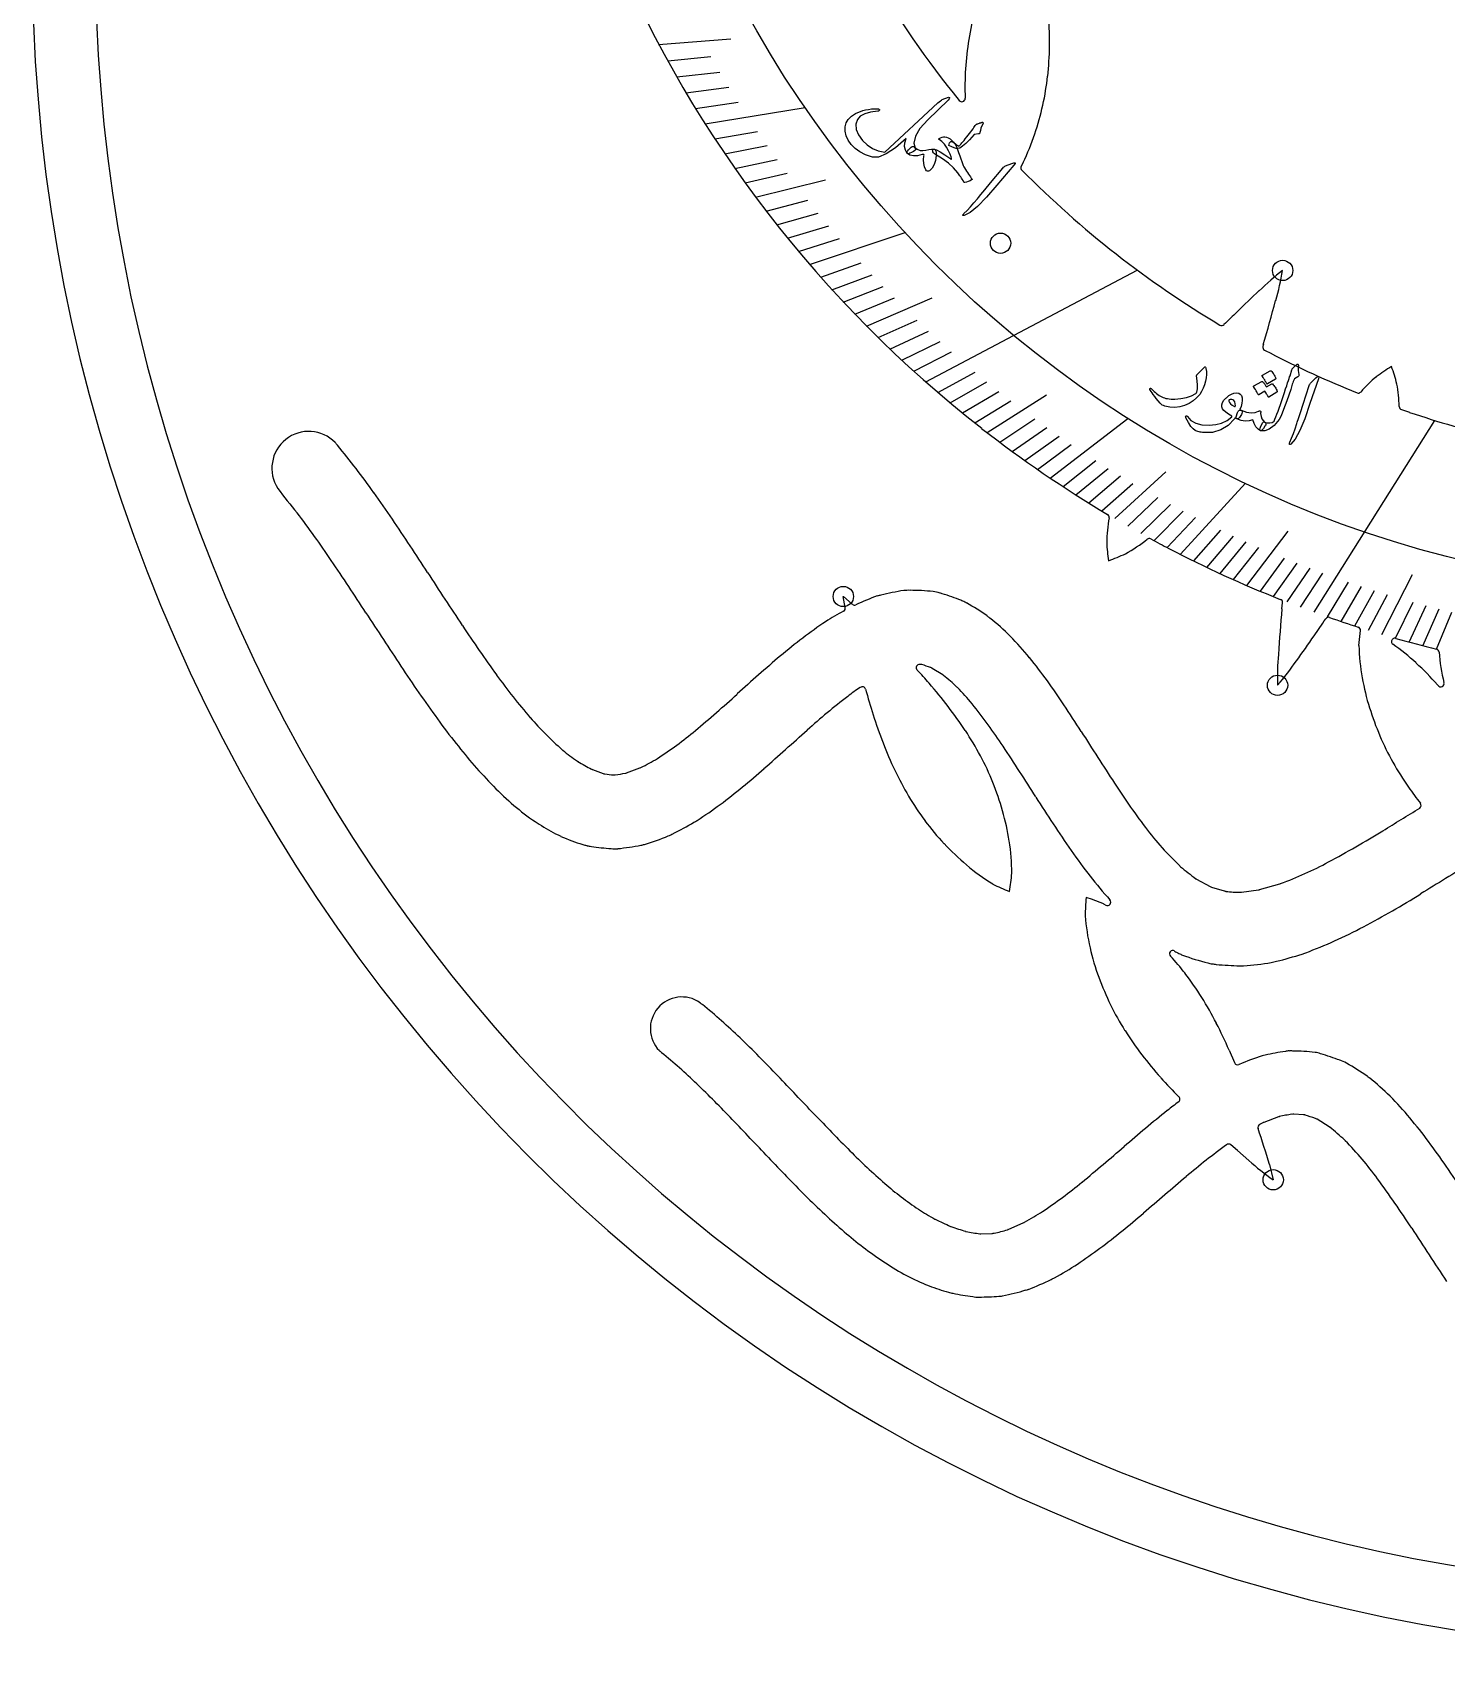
# Model space of a CAD drawing. Header units: millimetres. Extents: x -126 to 126, y -126 to 126.
# Drawn here: x -126 to -20.8, y -126 to -5.5 of the extents above; entities that cross this region are included whole.
import ezdxf

# ---------------------------------------------------------------- set-up
doc = ezdxf.new("R2010")
doc.units = ezdxf.units.MM
for name, color, linetype in [('CUT_INNER', 6, 'Continuous'), ('CUT_OUTER', 1, 'Continuous'), ('ENGRAVE', 7, 'Continuous'), ('ENGRAVE_FINE', 8, 'Continuous'), ('TEXT', 5, 'Continuous')]:
    doc.layers.add(name, color=color, linetype=linetype)

msp = doc.modelspace()

# ---------------------------------------------------------------- linework, layer by layer
at = {"layer": 'CUT_INNER'}
for points in [[(-52.27, -15.16), (-52.42, -15.43)], [(-34.4, -28.71), (-34.4, -28.72), (-34.44, -28.83)], [(-65.52, -48.29), (-65.66, -47.46), (-65.66, -47.46), (-65.65, -47.46), (-64.99, -48.04)], [(-33.03, -48.37), (-33.03, -48.37), (-32.98, -47.92)], [(-27.3, -51.11), (-27.3, -51.11), (-27.18, -49.99)], [(-59.93, -52.51), (-59.96, -52.51)], [(-58.25, -53.3), (-59.05, -52.81), (-59.06, -52.8)], [(-57.17, -54.24), (-57.2, -54.21)], [(-21.46, -54.02), (-21.4, -54.09)], [(-86.57, -58.87), (-86.54, -58.9)], [(-85.45, -59.72), (-85.4, -59.75)], [(-81.79, -60.59), (-80.81, -60.22)], [(-84.33, -60.35), (-83.54, -60.64), (-83.53, -60.64)], [(-41.78, -66.35), (-40.62, -67.52)], [(-39.38, -68.5), (-38.37, -69.05)], [(-38.26, -69.1), (-37.31, -69.38), (-37.3, -69.39)], [(-36.04, -69.46), (-34.77, -69.3)], [(-34.68, -69.28), (-33.19, -68.85)], [(-46.31, -70.33), (-46.3, -70.33), (-46.13, -70.43)], [(-36.95, -81.22), (-36.56, -82.16)], [(-34.44, -86.64), (-34.68, -86.77)], [(-33.27, -86.19), (-34.36, -86.61)], [(-31.42, -86.04), (-32.14, -86), (-32.16, -85.99)], [(-29.5, -86.93), (-30.41, -86.37), (-30.43, -86.36)], [(-35.48, -89.44), (-36.34, -88.7), (-36.82, -88.28)], [(-33.95, -89.75), (-33.68, -90.87), (-33.68, -90.88)], [(-58.85, -93.8), (-58.82, -93.82)], [(-57.68, -94.35), (-57.64, -94.37)], [(-56.56, -94.72), (-56.51, -94.73)], [(-55.43, -94.9), (-54.57, -94.87)], [(-53.39, -94.57), (-52.23, -94.06)]]:
    msp.add_lwpolyline(points, dxfattribs=at)
for centre, radius, start, end in [((0, 0), 121.3, 116.4248, 63.5752), ((0, 36.01), 89.99, 203.2036, 232.0317), ((-0.07, 35.96), 73.53, 210.2817, 219.219), ((-27.61, -10.55), 29.07, 166.6368, 170.9815), ((-79.37, -6.03), 29.05, 359.0069, 3.356), ((-32.79, -9.73), 23.83, 170.9945, 176.2659), ((-74.13, -6.11), 23.82, 353.7182, 358.9939), ((-35.51, -9.54), 21.1, 176.286, 182.2544), ((-71.43, -6.4), 21.1, 347.7262, 353.6978), ((-56.84, -10.38), 0.25, 219.1992, 0.7685), ((-70.28, -6.64), 19.92, 341.2946, 347.7074), ((-69.62, -6.87), 19.22, 334.4645, 341.3048), ((-52.2, -15.55), 0.25, 152.5285, 225.4577), ((-0.01, 35.99), 73.59, 224.648, 239.2506), ((-21.26, -38.42), 19.21, 127.5539, 134.4283), ((-51.92, -20.04), 19.21, 343.6942, 350.5732), ((76.55, -143.43), 162.72, 133.1389, 133.9403), ((5.34, -69.94), 60.38, 133.6774, 134.9738), ((-181.45, 14.22), 153.18, 343.7239, 344.998), ((-37.51, -27.04), 0.25, 239.2383, 314.8632), ((-34.2, -28.9), 0.25, 163.2618, 242.0508), ((-15.57, 6.23), 40.01, 242.0582, 242.7263), ((-0.05, 35.91), 73.5, 242.5766, 248.1234), ((-19.15, -39.23), 10.63, 130.0902, 138.8707), ((-16.43, -44.17), 16.2, 121.3915, 126.2132), ((-37.89, -34.99), 13.83, 13.998, 19.6473), ((-27.34, -32.07), 0.25, 248.0273, 317.8337), ((-35.26, -33.63), 10.97, 1.6396, 10.4326), ((-24.04, -33.31), 0.25, 182.7913, 250.8398), ((-6.86, 15.88), 52.35, 250.7377, 251.4392), ((-0.07, 35.91), 89.88, 232.0293, 239.2672), ((-0.01, 35.97), 73.58, 251.3672, 256.6207), ((-105.44, -37.91), 2.74, 43.9343, 213.3353), ((-106.96, -39.25), 4.76, 39.7921, 42.9361), ((-148.63, -73.79), 58.88, 35.3402, 39.6645), ((-88.13, -25.4), 24.1, 215.5746, 221.0794), ((-171.65, -90.68), 87.44, 34.0634, 35.6439), ((-168.98, -88.82), 78.7, 34.0334, 37.2087), ((-295.03, -174.17), 236.41, 32.9245, 34.0762), ((-33.99, -43.68), 12.07, 170.0713, 178.8901), ((-46.13, -41.56), 0.25, 351.5413, 59.2383), ((-50.89, -33.22), 12.69, 299.3758, 308.2035), ((-42.9, -43.39), 0.25, 61.6999, 126.5837), ((-1.67, 32.81), 86.39, 241.5865, 242.5859), ((-32.25, -42.78), 13.83, 182.748, 188.3973), ((-51.5, -29.59), 16.2, 290.1415, 294.9632), ((-0.08, 35.84), 89.82, 242.5755, 248.3998), ((-294.54, -173.85), 230.34, 32.9204, 34.0806), ((299.34, 210.73), 471.71, 212.9266, 213.4997), ((-60.81, -49.77), 2.77, 87.5563, 97.064), ((-60.81, -65.7), 18.7, 84.3806, 89.6417), ((-64.82, -47.85), 0.25, 229.1561, 292.512), ((-57.09, -64.58), 18.19, 109.3986, 114.8347), ((-62.19, -50.5), 3.21, 102.1331, 106.982), ((-57.83, -67.93), 21.18, 99.0318, 103.761), ((-59.35, -49.83), 2.77, 71.6876, 82.2409), ((-66.04, -72.14), 26.06, 69.83, 73.1455), ((-58.09, -50.65), 3.14, 65.0495, 70.8254), ((-59.15, -52.54), 5.31, 59.8605, 63.2381), ((-67.1, -66.65), 21.51, 55.6003, 60.4256), ((-33.23, -47.9), 0.25, 354.5118, 68.3789), ((300.13, 211.23), 478.12, 212.9283, 213.4983), ((-46.99, -79.17), 35.91, 123.8162, 127.1541), ((-57.57, -63.74), 17.2, 117.9691, 123.1462), ((-65.76, -48.33), 0.25, 300.1519, 9.6227), ((-56.86, -51.49), 3.21, 49.1024, 53.4039), ((-66.01, -63.19), 18.06, 44.9506, 51.4759), ((119.57, -61.79), 153.18, 174.9739, 176.248), ((-86.15, -11.49), 67.79, 324.9861, 326.2825), ((-29.56, -49.26), 0.25, 70.8411, 146.1132), ((-1.54, 31.38), 85.12, 250.8399, 252.344), ((-6.28, 8.37), 105.16, 213.4674, 215.9102), ((-26.97, -104.08), 67.86, 127.923, 129.7245), ((-72.31, -68.95), 26.59, 39.5529, 44.1455), ((-164.23, 42.5), 162.72, 324.3889, 325.1903), ((-27.43, -49.97), 0.25, 354.1705, 72.2461), ((-24.62, -50.82), 0.25, 125.1699, 233.1567), ((-24.62, -50.82), 0.25, 74.0182, 125.1699), ((-0.39, 34.57), 88.51, 254.158, 256.1882), ((-14.14, -53.46), 19.22, 174.9451, 181.8204), ((-11.69, -50.7), 15.61, 181.5091, 190.3594), ((-34.74, -65.21), 17.35, 47.5531, 54.9113), ((-21.58, -51.62), 0.25, 4.7344, 76.1133), ((-9, -50.78), 12.36, 183.7995, 194.4851), ((-6.57, 8.18), 110.3, 213.4676, 215.9458), ((17.73, -155.45), 135.95, 130.3786, 132.1864), ((-59.98, -52.76), 0.25, 87.3859, 222.7189), ((-85.19, -76.18), 34.16, 40.6594, 42.8843), ((-59.96, -53.05), 0.537, 75.645, 87.4288), ((-62.25, -60.95), 8.76, 69.3591, 73.9048), ((-59.35, -53.31), 0.592, 59.912, 71.124), ((-86.71, -80.19), 44.86, 33.3549, 38.9125), ((-47.8, -41.42), 19.2, 318.801, 325.6793), ((-36.24, -66.93), 19.62, 41.1156, 47.7047), ((-53.33, -25.79), 47.02, 215.8217, 220.7499), ((-54.91, -68.56), 17.19, 123.5058, 127.3348), ((-64.25, -54.43), 0.25, 16.06, 125.3645), ((-88.45, -79.33), 38.69, 37.7495, 41.0461), ((-58.57, -53.81), 0.605, 52.5236, 57.9988), ((-69.76, -67.52), 18.3, 46.6797, 50.8337), ((-74.24, -70.73), 23.74, 40.0722, 44.0146), ((-8.13, -50.13), 19.22, 190.1424, 196.9827), ((-21.21, -53.93), 0.25, 219.5553, 12.8492), ((-142.14, 20.87), 102.07, 309.8984, 312.2132), ((-31.43, -98.58), 55.3, 127.8118, 131.8769), ((-14.87, -40.66), 51.01, 195.5739, 197.8052), ((-51.43, -24.36), 54.88, 215.9389, 218.3453), ((-71.99, -41.95), 22.33, 220.5667, 229.2411), ((-26.57, -44.47), 38.71, 197.7291, 201.0222), ((-80.84, -73.43), 29.05, 33.3964, 37.7455), ((-86.58, -80.12), 39.23, 33.2512, 38.9645), ((-118.2, -101.93), 83.11, 32.3111, 33.9366), ((-7.45, -49.92), 19.92, 196.9726, 203.3854), ((-93.96, -36.92), 26.83, 302.6218, 310.1226), ((-720.39, 671.93), 978.31, 311.54525, 311.79763), ((-76.47, -70.54), 23.82, 28.1076, 33.3834), ((316.27, 172.97), 431.02, 212.325, 212.9332), ((-6.38, -49.45), 21.1, 203.4041, 209.3757), ((-64.42, -34.96), 38.11, 217.9606, 224.3159), ((-69.84, -37.89), 26.84, 231.515, 234.439), ((-35.57, -47.93), 29.07, 201.0262, 205.3709), ((-224.62, -171.33), 204.69, 32.1577, 33.4157), ((-76.96, -46), 16.13, 238.4306, 242.5838), ((-81.19, -59.29), 1.01, 291.9644, 297.1334), ((-87.87, -45.73), 16.13, 296.2868, 301.2711), ((-74.07, -69.25), 21.1, 22.1156, 28.0872), ((-4.01, -48.11), 23.82, 209.3961, 214.6719), ((-84.12, -59.78), 0.605, 244.2588, 249.7105), ((-83.34, -60.08), 0.592, 251.6951, 263.415), ((-82.12, -51.76), 9, 261.7825, 266.0758), ((-82.72, -60.2), 0.537, 267.7226, 278.8517), ((-83.66, -51.72), 9.07, 276.4639, 281.4408), ((-82, -60.02), 0.605, 283.4127, 290.0323), ((-106.97, -20.38), 53.34, 307.0645, 311.6001), ((-40.3, -50.17), 23.83, 205.3839, 210.6554), ((-72.99, -68.8), 19.92, 15.684, 22.0969), ((0.04, -31.96), 54.19, 212.8533, 217.3825), ((-72.6, -42.65), 26.89, 224.7723, 229.2054), ((-42.65, -51.56), 21.1, 210.6757, 216.6441), ((43.8, -2.51), 112.41, 212.1855, 213.3991), ((-7.34, -50.62), 19.65, 214.1656, 218.4972), ((-77.12, -47.58), 20.21, 229.7622, 235.3997), ((-94.01, -36.9), 32.35, 302.6847, 306.3719), ((-72.31, -68.62), 19.22, 8.8539, 15.6942), ((-925.05, 1400.46), 1719.43, 301.54421, 301.65178), ((-22.92, -63.01), 0.25, 307.2166, 37.9491), ((-85.75, -60.22), 4.9, 234.514, 238.7074), ((-75.4, -43.31), 24.73, 238.5698, 242.3224), ((-87.99, -45.59), 21.78, 296.3387, 300.9882), ((-79.21, -60.02), 4.9, 299.863, 303.044), ((-43.6, -52.25), 19.93, 216.6629, 223.0738), ((1.64, -30.89), 61.59, 212.9459, 215.1678), ((-25.43, -51.46), 22.11, 217.291, 222.3126), ((-65.65, 0.14), 76.42, 298.1823, 301.6769), ((-85.32, -62.4), 3.21, 240.8522, 245.1353), ((-78.71, -46.28), 20.64, 247.3102, 252.1142), ((-83.37, -60.87), 5.31, 251.6412, 255.1719), ((-84.03, -62.95), 3.14, 257.0653, 263.1028), ((-81.02, -41.79), 24.51, 262.0611, 265.5242), ((-82.64, -63.47), 2.77, 263.9851, 273.9521), ((-84.55, -46.23), 20.11, 275.9982, 280.9745), ((-81.12, -63.45), 2.55, 278.7895, 285.255), ((-86.03, -47.83), 18.93, 287.1671, 292.8407), ((-80.53, -60.74), 4.9, 292.1149, 296.7451), ((-44.11, -52.73), 19.22, 223.0639, 229.8999), ((-68.73, -68.12), 15.61, 0.2206, 9.0709), ((-46.39, -55.53), 15.62, 229.6819, 238.5571), ((-15.76, -43.58), 40.06, 214.6734, 218.0786), ((-42.28, -43.69), 26.75, 290.0087, 298.4033), ((1902.77, -3199.46), 3674.71, 121.53158, 121.59956), ((-69.27, -66.73), 16.2, 350.4684, 355.2902), ((-25.65, -51.67), 27.28, 217.5013, 222.3269), ((-39.92, -66.8), 1.01, 226.063, 230.427), ((-27.38, -51.99), 20.41, 229.7656, 233.8192), ((-39.08, -67.97), 0.606, 235.4891, 240.8804), ((-48.28, -56.53), 13.83, 243.0749, 248.7242), ((-31.46, -71.39), 16.2, 174.5975, 179.4193), ((-51.67, -83.08), 13.83, 67.204, 72.8533), ((-38.08, -68.52), 0.605, 241.5779, 252.8923), ((-37.14, -68.81), 0.592, 254.8946, 266.1632), ((-35.88, -56.4), 13.08, 264.2634, 269.0022), ((-36.12, -68.86), 0.605, 270.9209, 277.2235), ((-34.93, -68.3), 1.01, 279.1488, 284.3545), ((-33.49, -67.89), 1.01, 287.0571, 290.8249), ((-65.79, 0.35), 82.16, 298.2143, 301.6365), ((-46.01, -70.21), 0.25, 240.4303, 42.2413), ((-32.1, -70.04), 15.61, 184.3497, 193.2), ((-49.89, -28.28), 49.41, 294.8827, 297.6579), ((-42.3, -43.73), 32.2, 290.0586, 294.1976), ((-28.57, -69.29), 19.22, 192.983, 199.8233), ((-41.14, -74.06), 0.25, 61.1863, 222.3959), ((-52.61, -84.92), 15.55, 37.2489, 43.448), ((-37.44, -67.72), 7.1, 239.7282, 242.7388), ((-39.46, -71.79), 2.55, 241.1634, 247.9085), ((-33.83, -56.13), 19.19, 249.9088, 255.8277), ((-37.63, -52.98), 22.05, 274.5496, 279.9521), ((-34.61, -69.86), 4.9, 279.3004, 283.9634), ((-39.11, -51.06), 24.23, 283.5565, 288.2397), ((-32.97, -69.39), 4.9, 287.1668, 290.5419), ((-27.9, -69.05), 19.92, 199.8131, 206.226), ((-57.82, -89.1), 22.22, 32.0548, 37.7081), ((-37.14, -69.61), 5.31, 254.8429, 258.2376), ((-37.68, -71.71), 3.14, 260.0581, 265.8631), ((-35.2, -44.76), 30.21, 264.8655, 268.1963), ((-36, -72.41), 2.55, 266.5189, 272.6749), ((-77.67, -79.62), 2.35, 55.0351, 224.3915), ((-78.71, -80.99), 4.06, 50.9329, 54.0737), ((-103.86, -112), 43.99, 46.0706, 50.9516), ((-26.85, -68.53), 21.1, 206.2447, 212.2163), ((-61.07, -91.13), 26.05, 27.2066, 32.0376), ((-67.38, -94.37), 33.14, 23.371, 27.1982), ((-137.07, -146.56), 91.92, 43.6229, 46.1095), ((-24.55, -67.07), 23.82, 212.2367, 217.5124), ((-75.8, -77.62), 5.08, 225.7328, 228.2773), ((-104.48, -112.68), 40.21, 46.0368, 51.0188), ((-20.41, -63.88), 29.05, 217.5255, 221.8745), ((-28.41, -100.62), 19.92, 107.7758, 113.0185), ((-33.76, -84.31), 2.76, 100.7175, 105.4037), ((-28.89, -107), 25.97, 98.5833, 101.9505), ((-32.32, -83.98), 2.7, 93.6605, 99.5545), ((-32.35, -85.82), 4.53, 88.3928, 91.8542), ((-32.5, -99.57), 18.28, 83.9013, 89.1116), ((-30.9, -83.75), 2.38, 71.5229, 81.8264), ((-37.91, -106.81), 26.48, 69.6492, 72.9457), ((-557.06, -547.2), 672.35, 43.31111, 43.64542), ((-36.33, -82.06), 0.25, 202.6854, 294.4657), ((-36.02, -82.74), 0.491, 111.3769, 115.114), ((-29.49, -84.25), 2.41, 58.5034, 70.9396), ((-39.51, -101.96), 22.76, 55.662, 60.2744), ((-137.26, -146.75), 87.49, 43.62, 46.0736), ((-16.41, -60.38), 34.37, 221.7751, 225.0702), ((-28.32, -85.39), 2.76, 49.3009, 53.4771), ((-38.35, -98.24), 19.06, 45.4193, 51.6314), ((-24.82, -106.9), 26.99, 126.0567, 128.299), ((-40.86, -84.88), 0.25, 307.0826, 44.3516), ((-45.12, -104.53), 28.3, 40.1996, 44.6021), ((-555.47, -545.69), 665.47, 43.31002, 43.64601), ((24.89, 1.38), 127.39, 223.2972, 225.0132), ((24.74, -168.29), 105.89, 128.7605, 131.0288), ((-34.56, -86.99), 0.25, 118.2384, 198.1958), ((-33.99, -87.54), 1.01, 112.1113, 116.8202), ((-33.06, -86.76), 0.605, 104.4156, 110.3561), ((-30.55, -98.1), 12.22, 98.1468, 102.6133), ((-32.17, -86.59), 0.592, 88.4626, 99.9039), ((-31.44, -86.57), 0.537, 75.3585, 86.869), ((-34.29, -96.22), 10.59, 69.1959, 73.6362), ((-30.72, -86.87), 0.592, 59.7846, 70.9358), ((-60.28, -116.68), 47.72, 34.1784, 39.5886), ((-137.38, -121.12), 108.09, 16.8735, 18.3639), ((-29.82, -87.45), 0.606, 52.5965, 57.8904), ((-42.61, -103.18), 20.88, 46.9751, 50.9556), ((-29.04, -88.66), 1.01, 43.7668, 47.7243), ((-46.3, -105.66), 25.23, 36.0823, 44.522), ((-29.94, -53.54), 49.79, 224.9609, 229.0611), ((-144.2, 25.85), 151.46, 309.4827, 311.0324), ((-8.18, -128.11), 49.25, 126.0101, 130.4712), ((-36.99, -88.47), 0.25, 48.8638, 127.0702), ((25.47, 1.93), 132.89, 223.3055, 224.9997), ((-22.67, -75.13), 19.21, 228.1502, 235.0292), ((-91.2, -138.66), 85.65, 33.0966, 34.7225), ((-46.05, -72.18), 25.16, 228.9588, 236.1319), ((-70.03, -64.34), 34.69, 303.5852, 309.6361), ((416.2, -627.25), 704.41, 130.37882, 130.71908), ((-88.08, -136.57), 77.2, 33.0449, 36.3616), ((-28.38, -51.92), 56.74, 224.9952, 227.0415), ((-38.71, -63.31), 41.36, 226.7625, 229.4601), ((-49.22, -76.41), 19.88, 236.951, 241.0283), ((-47.87, -71.98), 24.42, 243.3719, 246.3176), ((-62.71, -74.59), 22.11, 298.4791, 302.4958), ((-87.03, -42.64), 66.95, 307.1895, 310.7489), ((-46, -72.13), 29.92, 229.0915, 236.0333), ((-51.54, -77.48), 17.95, 250.1478, 253.7738), ((-54.13, -83.64), 11.34, 257.892, 263.0263), ((-55.45, -94.3), 0.605, 265.0577, 271.7804), ((-54.6, -94.26), 0.605, 272.5619, 284.1222), ((-57.71, -80.25), 14.97, 282.5987, 286.5828), ((-53.63, -94.01), 0.606, 288.2058, 293.5045), ((-52.66, -93.15), 1.01, 295.0513, 299.189), ((806.62, 446.82), 990.9, 213.11127, 213.38519), ((-70.24, -64.07), 39.73, 303.6298, 306.5756), ((-50.33, -78.27), 22.41, 236.4458, 241.1402), ((-62.1, -75.68), 25.56, 298.3964, 302.8617), ((-52.57, -82.02), 18.05, 241.6331, 247.2944), ((-57.85, -94.82), 4.2, 246.2886, 250.2615), ((-51.86, -78.5), 21.59, 249.9312, 253.9245), ((-60.08, -77.93), 22.64, 291.2337, 295.9119), ((-51.97, -94.49), 4.2, 295.1576, 298.8606), ((-56.65, -95.21), 4.2, 253.6713, 258.3817), ((-53.4, -79.63), 20.12, 258.2432, 262.4828), ((-55.64, -97.2), 2.41, 260.6653, 271.8306), ((-55.9, -70.81), 28.8, 270.6735, 273.6427), ((-54.21, -96.83), 2.72, 272.8084, 278.2441), ((-57.04, -83), 16.83, 281.0423, 287.1568), ((-52.79, -96.42), 2.76, 284.9072, 289.0872)]:
    msp.add_arc(centre, radius, start, end, dxfattribs=at)
at = {"layer": 'CUT_OUTER'}
msp.add_arc((0, 0), 126, 90.3519, 55.8988, dxfattribs=at)
at = {"layer": 'ENGRAVE'}
for points in [[(-75.95, -12.27), (-68.5, -11.07)], [(-68.18, -22.74), (-61.07, -20.37)], [(-59.52, -31.49), (-43.79, -23.17)], [(-50.26, -38.65), (-44.48, -34.21)], [(-30.63, -48.62), (-21.64, -34.36)], [(-40.58, -44.32), (-35.74, -39.03)]]:
    msp.add_lwpolyline(points, dxfattribs=at)
for centre, radius in [((0, 36.01), 83.12), ((-53.96, -21.16), 0.756), ((-32.97, -23.19), 0.756), ((-65.66, -47.46), 0.756), ((-33.35, -54.07), 0.756), ((-33.67, -90.88), 0.756)]:
    msp.add_circle(centre, radius, dxfattribs=at)
at = {"layer": 'ENGRAVE_FINE'}
for points in [[(-79.4, -6.37), (-74.03, -5.94)], [(-78.73, -7.58), (-75.52, -7.27)], [(-78.06, -8.78), (-74.85, -8.42)], [(-77.37, -9.97), (-74.17, -9.55)], [(-76.66, -11.13), (-73.48, -10.67)], [(-75.22, -13.4), (-72.05, -12.84)], [(-74.48, -14.51), (-71.32, -13.89)], [(-73.73, -15.6), (-70.58, -14.93)], [(-72.97, -16.67), (-69.83, -15.96)], [(-72.19, -17.73), (-66.99, -16.45)], [(-71.41, -18.77), (-68.31, -17.95)], [(-70.61, -19.79), (-67.53, -18.92)], [(-69.81, -20.79), (-66.74, -19.87)], [(-69, -21.77), (-65.95, -20.81)], [(-67.34, -23.69), (-64.33, -22.63)], [(-66.51, -24.63), (-63.51, -23.52)], [(-65.66, -25.54), (-62.69, -24.39)], [(-64.8, -26.44), (-61.86, -25.24)], [(-63.94, -27.33), (-59.06, -25.24)], [(-63.07, -28.19), (-60.17, -26.9)], [(-62.19, -29.04), (-59.32, -27.7)], [(-61.31, -29.88), (-58.46, -28.49)], [(-60.42, -30.69), (-57.6, -29.26)], [(-58.62, -32.28), (-55.85, -30.76)], [(-57.71, -33.05), (-54.98, -31.48)], [(-56.8, -33.8), (-54.09, -32.19)], [(-54.95, -35.26), (-50.54, -32.44)], [(-55.88, -34.54), (-53.2, -32.89)], [(-54.02, -35.97), (-51.41, -34.23)], [(-53.09, -36.66), (-50.51, -34.89)], [(-52.15, -37.34), (-49.61, -35.52)], [(-51.21, -38), (-48.7, -36.14)], [(-49.31, -39.28), (-46.87, -37.34)], [(-48.35, -39.9), (-45.95, -37.92)], [(-47.39, -40.5), (-45.03, -38.49)], [(-45.46, -41.66), (-41.66, -38.18)], [(-46.43, -41.09), (-44.11, -39.04)], [(-44.49, -42.22), (-42.25, -40.1)], [(-43.52, -42.77), (-41.32, -40.61)], [(-42.54, -43.3), (-40.38, -41.11)], [(-41.56, -43.82), (-39.45, -41.59)], [(-39.59, -44.81), (-37.57, -42.52)], [(-38.61, -45.29), (-36.62, -42.96)], [(-35.63, -46.64), (-32.55, -42.6)], [(-37.62, -45.75), (-35.68, -43.39)], [(-36.62, -46.2), (-34.73, -43.81)], [(-34.63, -47.06), (-32.83, -44.61)], [(-33.64, -47.47), (-31.88, -44.99)], [(-32.63, -47.86), (-30.93, -45.36)], [(-31.63, -48.25), (-29.97, -45.72)], [(-29.62, -48.97), (-28.06, -46.39)], [(-28.61, -49.32), (-27.1, -46.71)], [(-25.58, -50.28), (-23.31, -45.82)], [(-27.6, -49.65), (-26.14, -47.02)], [(-26.59, -49.97), (-25.18, -47.32)], [(-24.57, -50.57), (-23.26, -47.88)], [(-23.55, -50.85), (-22.3, -48.14)], [(-22.54, -51.12), (-21.33, -48.39)], [(-21.52, -51.38), (-20.37, -48.62)]]:
    msp.add_lwpolyline(points, dxfattribs=at)
at = {"layer": 'TEXT'}
for points in [[(-59.38, -11.97), (-59.96, -12.62), (-60.3, -13.2), (-60.41, -13.71), (-60.28, -14.15), (-60.3, -14.2), (-60.35, -14.26), (-60.45, -14.33), (-60.59, -14.41), (-60.7, -14.46), (-60.79, -14.5), (-60.86, -14.5), (-60.9, -14.48), (-61.04, -14.24), (-61.11, -13.97), (-61.09, -13.68), (-60.99, -13.37), (-61.78, -14.06), (-62.46, -14.52), (-63.03, -14.76), (-63.49, -14.76), (-64, -14.58), (-64.43, -14.36), (-64.79, -14.1), (-65.07, -13.81), (-65.29, -13.48), (-65.44, -13.16), (-65.52, -12.83), (-65.52, -12.51), (-65.44, -12.21), (-65.29, -11.95), (-65.06, -11.71), (-64.76, -11.51), (-64.58, -11.43), (-64.39, -11.35), (-64.2, -11.29), (-64, -11.24), (-63.78, -11.2), (-63.56, -11.17), (-63.33, -11.16), (-63.09, -11.16), (-63.06, -11.16), (-63.04, -11.17), (-63.01, -11.18), (-62.99, -11.2), (-62.98, -11.22), (-62.98, -11.25), (-62.98, -11.27), (-62.99, -11.29), (-63.01, -11.31), (-63.03, -11.33), (-63.06, -11.34), (-63.1, -11.34), (-63.64, -11.4), (-64.07, -11.52), (-64.4, -11.71), (-64.61, -11.95), (-64.73, -12.31), (-64.71, -12.69), (-64.54, -13.09), (-64.23, -13.52), (-63.89, -13.84), (-63.5, -14.1), (-63.06, -14.28), (-62.58, -14.38), (-58.62, -10.71), (-58.52, -10.63), (-58.44, -10.56), (-58.36, -10.51), (-58.3, -10.47), (-57.84, -10.29), (-57.77, -10.31), (-57.76, -10.35), (-57.79, -10.42), (-57.87, -10.51)], [(-58.53, -13.37), (-58.42, -13.31), (-58.31, -13.27), (-58.2, -13.25), (-58.1, -13.24), (-57.98, -13.26), (-57.85, -13.32), (-57.72, -13.4), (-57.59, -13.51), (-57.52, -13.58), (-57.45, -13.65), (-57.4, -13.72), (-57.34, -13.8), (-57.3, -13.87), (-57.26, -13.95), (-57.22, -14.03), (-57.19, -14.11), (-57.09, -14.4), (-57, -14.66), (-56.92, -14.88), (-56.85, -15.08), (-56.79, -15.24), (-56.73, -15.37), (-56.69, -15.47), (-56.65, -15.55), (-56.58, -15.67), (-56.5, -15.8), (-56.42, -15.91), (-56.35, -16.02), (-56.27, -16.12), (-56.2, -16.22), (-56.14, -16.31), (-56.07, -16.39), (-56.07, -16.4), (-56.07, -16.42), (-56.08, -16.43), (-56.11, -16.45), (-56.23, -16.52), (-56.36, -16.57), (-56.49, -16.61), (-56.63, -16.64), (-56.64, -16.64), (-56.66, -16.64), (-56.68, -16.62), (-56.69, -16.61), (-56.75, -16.5), (-56.81, -16.4), (-56.87, -16.31), (-56.92, -16.22), (-56.98, -16.14), (-57.03, -16.06), (-57.08, -15.99), (-57.13, -15.93), (-57.46, -15.56), (-57.84, -15.21), (-58.28, -14.88), (-58.79, -14.56), (-58.87, -14.5), (-58.94, -14.44), (-58.99, -14.37), (-59.01, -14.29), (-59.02, -14.23), (-59.01, -14.18), (-58.97, -14.16), (-58.9, -14.15), (-58.72, -14.21), (-58.46, -14.36), (-58.11, -14.58), (-57.67, -14.89), (-57.65, -14.9), (-57.63, -14.9), (-57.62, -14.91), (-57.61, -14.9), (-57.61, -14.84), (-57.64, -14.72), (-57.72, -14.53), (-57.83, -14.28), (-57.98, -14.01), (-58.14, -13.78), (-58.33, -13.6), (-58.54, -13.44), (-58.56, -13.43), (-58.56, -13.41), (-58.55, -13.39), (-58.53, -13.37)], [(-55.52, -12.22), (-55.49, -12.21), (-55.46, -12.2), (-55.43, -12.19), (-55.4, -12.18), (-55.38, -12.18), (-55.36, -12.17), (-55.35, -12.16), (-55.34, -12.16), (-55.32, -12.16), (-55.3, -12.16), (-55.28, -12.17), (-55.27, -12.18), (-55.26, -12.2), (-55.25, -12.21), (-55.26, -12.23), (-55.26, -12.25), (-55.35, -12.42), (-55.42, -12.59), (-55.46, -12.76), (-55.49, -12.93), (-55.5, -12.96), (-55.52, -12.99), (-55.56, -13.01), (-55.6, -13.03), (-55.93, -13.06), (-56.27, -13.46), (-56.54, -13.75), (-56.78, -13.95), (-56.98, -14.08), (-57.14, -14.12), (-57.26, -14.1), (-57.4, -14.06), (-57.58, -13.99), (-57.8, -13.89), (-57.75, -13.69), (-57.67, -13.59), (-57.56, -13.59), (-57.42, -13.68), (-57.32, -13.77), (-57.23, -13.84), (-57.14, -13.9), (-57.06, -13.94), (-57.04, -13.92), (-57, -13.89), (-56.96, -13.84), (-56.9, -13.77), (-56.84, -13.7), (-56.76, -13.61), (-56.68, -13.51), (-56.59, -13.39), (-56.47, -13.25), (-56.36, -13.12), (-56.26, -12.99), (-56.17, -12.87), (-56.09, -12.76), (-56.01, -12.66), (-55.95, -12.56), (-55.89, -12.47), (-55.84, -12.4), (-55.8, -12.35), (-55.76, -12.31), (-55.73, -12.29), (-55.69, -12.28), (-55.65, -12.27), (-55.59, -12.25), (-55.52, -12.22)], [(-58.86, -14.17), (-58.8, -14.26), (-58.76, -14.36), (-58.74, -14.49), (-58.74, -14.63), (-58.79, -15), (-58.89, -15.31), (-59.04, -15.57), (-59.25, -15.77), (-59.33, -15.81), (-59.4, -15.81), (-59.46, -15.77), (-59.52, -15.7), (-59.62, -15.48), (-59.68, -15.24), (-59.69, -14.96), (-59.66, -14.66), (-59.65, -14.6), (-59.68, -14.56), (-59.72, -14.55), (-59.79, -14.56), (-60.14, -14.66), (-60.45, -14.67), (-60.7, -14.61), (-60.9, -14.47), (-60.91, -14.45), (-60.91, -14.42), (-60.9, -14.37), (-60.88, -14.32), (-60.8, -14.2), (-60.71, -14.1), (-60.62, -14.02), (-60.53, -13.97), (-60.49, -13.97), (-60.44, -13.97), (-60.4, -13.99), (-60.36, -14.02), (-60.16, -14.16), (-59.95, -14.25), (-59.74, -14.27), (-59.52, -14.24), (-59.29, -14.18), (-59.1, -14.15), (-58.96, -14.15), (-58.86, -14.17)], [(-53.12, -15.22), (-52.96, -15.17), (-52.88, -15.18), (-52.88, -15.24), (-52.96, -15.35), (-54.23, -16.83), (-55.01, -17.74), (-55.67, -18.43), (-56.23, -18.88), (-56.67, -19.11), (-56.71, -19.11), (-56.75, -19.11), (-56.76, -19.1), (-56.76, -19.07), (-56.76, -19.05), (-56.74, -19.02), (-56.72, -18.99), (-56.69, -18.96), (-56.44, -18.72), (-56.19, -18.45), (-55.94, -18.16), (-55.68, -17.85), (-55.61, -17.77), (-55.43, -17.54), (-55.13, -17.18), (-54.71, -16.68), (-53.79, -15.57), (-53.74, -15.51), (-53.69, -15.47), (-53.63, -15.43), (-53.58, -15.4)], [(-38.79, -30.39), (-38.78, -30.38), (-38.76, -30.37), (-38.76, -30.36), (-38.75, -30.36), (-38.73, -30.37), (-38.71, -30.4), (-38.69, -30.43), (-38.68, -30.48), (-38.64, -30.7), (-38.63, -30.93), (-38.65, -31.18), (-38.7, -31.44), (-38.78, -31.71), (-38.88, -31.96), (-39, -32.2), (-39.13, -32.42), (-39.37, -32.68), (-39.63, -32.9), (-39.93, -33.09), (-40.27, -33.25), (-40.63, -33.35), (-40.99, -33.39), (-41.36, -33.37), (-41.74, -33.29), (-41.84, -33.25), (-41.93, -33.21), (-42.01, -33.15), (-42.08, -33.07), (-42.23, -32.89), (-42.37, -32.72), (-42.49, -32.57), (-42.6, -32.43), (-42.69, -32.31), (-42.76, -32.21), (-42.81, -32.12), (-42.85, -32.05), (-42.86, -32.04), (-42.86, -32.02), (-42.86, -32.01), (-42.85, -32), (-42.84, -31.98), (-42.83, -31.97), (-42.82, -31.97), (-42.8, -31.96), (-42.79, -31.96), (-42.77, -31.97), (-42.75, -31.98), (-42.74, -32), (-42.64, -32.1), (-42.54, -32.2), (-42.44, -32.28), (-42.35, -32.36), (-42.25, -32.43), (-42.16, -32.5), (-42.07, -32.55), (-41.97, -32.6), (-41.87, -32.64), (-41.77, -32.68), (-41.66, -32.71), (-41.54, -32.73), (-41.41, -32.75), (-41.27, -32.76), (-41.13, -32.76), (-40.98, -32.76), (-40.54, -32.73), (-40.13, -32.65), (-39.76, -32.52), (-39.43, -32.35), (-39.41, -32.33), (-39.38, -32.31), (-39.37, -32.28), (-39.35, -32.25), (-39.31, -32.01), (-39.3, -31.73), (-39.32, -31.41), (-39.37, -31.04), (-39.37, -31.02), (-39.36, -31), (-39.36, -30.98), (-39.35, -30.97)], [(-32.22, -30.47), (-32.12, -30.37), (-32.04, -30.3), (-31.98, -30.24), (-31.94, -30.21), (-31.92, -30.18), (-31.89, -30.17), (-31.87, -30.17), (-31.84, -30.17), (-31.82, -30.19), (-31.81, -30.21), (-31.8, -30.24), (-31.8, -30.28), (-31.82, -30.46), (-31.82, -30.63), (-31.8, -30.79), (-31.76, -30.94), (-31.75, -30.99), (-31.76, -31.03), (-31.79, -31.07), (-31.85, -31.11), (-32.1, -31.26), (-32.14, -31.36), (-32.18, -31.46), (-32.21, -31.56), (-32.25, -31.66), (-32.28, -31.76), (-32.31, -31.85), (-32.34, -31.95), (-32.37, -32.04), (-32.66, -32.89), (-32.9, -33.55), (-33.09, -34.01), (-33.24, -34.28), (-33.61, -34.72), (-33.97, -35), (-34.3, -35.14), (-34.62, -35.12), (-34.63, -35.12), (-34.63, -35.11), (-34.64, -35.11), (-34.65, -35.11), (-34.67, -35.04), (-34.65, -34.94), (-34.6, -34.79), (-34.5, -34.6), (-34.46, -34.53), (-34.41, -34.48), (-34.36, -34.47), (-34.31, -34.48), (-34.11, -34.53), (-33.92, -34.54), (-33.75, -34.5), (-33.6, -34.42), (-33.54, -34.27), (-33.47, -34.09), (-33.39, -33.89), (-33.31, -33.67), (-33.23, -33.43), (-33.14, -33.17), (-33.04, -32.88), (-32.94, -32.58), (-32.84, -32.28), (-32.75, -32.01), (-32.67, -31.77), (-32.6, -31.56), (-32.54, -31.38), (-32.49, -31.24), (-32.45, -31.12), (-32.42, -31.03), (-32.29, -30.59), (-32.27, -30.55), (-32.25, -30.52), (-32.24, -30.49), (-32.22, -30.47)], [(-33.89, -30.65), (-33.87, -30.65), (-33.86, -30.65), (-33.84, -30.65), (-33.82, -30.66), (-33.77, -30.72), (-33.72, -30.79), (-33.67, -30.85), (-33.63, -30.91), (-33.59, -30.98), (-33.55, -31.05), (-33.52, -31.12), (-33.48, -31.2), (-33.48, -31.22), (-33.48, -31.24), (-33.49, -31.26), (-33.5, -31.27), (-34.1, -31.64), (-34.12, -31.65), (-34.14, -31.64), (-34.15, -31.62), (-34.17, -31.59), (-34.18, -31.57), (-34.2, -31.53), (-34.23, -31.48), (-34.26, -31.42), (-34.3, -31.34), (-34.36, -31.26), (-34.42, -31.15), (-34.49, -31.04), (-34.5, -31.02), (-34.5, -31), (-34.49, -30.99), (-34.48, -30.99)], [(-30.49, -31.19), (-30.37, -31.09), (-30.29, -31.06), (-30.27, -31.12), (-30.3, -31.26), (-30.94, -33.1), (-31.33, -34.24), (-31.69, -35.11), (-32.04, -35.74), (-32.36, -36.11), (-32.4, -36.14), (-32.43, -36.15), (-32.45, -36.14), (-32.46, -36.12), (-32.47, -36.09), (-32.46, -36.06), (-32.45, -36.02), (-32.44, -35.98), (-32.3, -35.67), (-32.16, -35.33), (-32.03, -34.97), (-31.91, -34.58), (-31.88, -34.48), (-31.79, -34.2), (-31.64, -33.76), (-31.44, -33.14), (-31, -31.76), (-30.97, -31.69), (-30.93, -31.63), (-30.9, -31.58), (-30.86, -31.53)], [(-36.56, -34.24), (-37.03, -34.73), (-37.57, -35.06), (-38.18, -35.24), (-38.86, -35.25), (-38.94, -35.24), (-39.03, -35.23), (-39.11, -35.22), (-39.19, -35.2), (-39.27, -35.18), (-39.35, -35.15), (-39.42, -35.13), (-39.48, -35.1), (-39.63, -34.99), (-39.79, -34.8), (-39.97, -34.52), (-40.17, -34.16), (-40.18, -34.11), (-40.19, -34.07), (-40.18, -34.04), (-40.16, -34.02), (-40.13, -34.02), (-40.1, -34.02), (-40.08, -34.04), (-40.05, -34.07), (-39.79, -34.35), (-39.43, -34.55), (-38.98, -34.67), (-38.44, -34.7), (-37.95, -34.66), (-37.51, -34.55), (-37.11, -34.35), (-36.76, -34.08), (-36.75, -34.07), (-36.75, -34.06), (-36.75, -34.05), (-36.76, -34.04), (-37, -33.89), (-37.19, -33.75), (-37.34, -33.62), (-37.45, -33.49), (-37.5, -33.35), (-37.5, -33.19), (-37.45, -33.03), (-37.34, -32.85), (-37.32, -32.83), (-37.3, -32.8), (-37.28, -32.78), (-37.26, -32.76), (-37.24, -32.74), (-37.21, -32.71), (-37.19, -32.69), (-37.16, -32.66), (-36.97, -32.51), (-36.78, -32.4), (-36.6, -32.33), (-36.41, -32.3), (-36.24, -32.32), (-36.12, -32.39), (-36.03, -32.51), (-35.99, -32.67), (-35.98, -32.87), (-36, -33.08), (-36.06, -33.31), (-36.15, -33.55), (-36.14, -33.56), (-36.12, -33.56), (-36.11, -33.57), (-36.1, -33.57), (-36.08, -33.58), (-36.07, -33.58), (-36.05, -33.59), (-36.04, -33.6), (-36, -33.63), (-35.98, -33.68), (-35.98, -33.75), (-36, -33.83), (-36.03, -33.91), (-36.07, -33.99), (-36.12, -34.06), (-36.18, -34.13), (-36.24, -34.19), (-36.29, -34.23), (-36.34, -34.24), (-36.37, -34.24), (-36.51, -34.17), (-36.52, -34.18), (-36.53, -34.2), (-36.54, -34.22), (-36.56, -34.24)], [(-33.78, -31.62), (-33.77, -31.62), (-33.76, -31.62), (-33.74, -31.63), (-33.72, -31.64), (-33.67, -31.7), (-33.62, -31.76), (-33.57, -31.82), (-33.52, -31.89), (-33.48, -31.95), (-33.44, -32.02), (-33.41, -32.1), (-33.37, -32.17), (-33.37, -32.19), (-33.37, -32.21), (-33.38, -32.23), (-33.4, -32.24), (-34, -32.62), (-34.01, -32.62), (-34.03, -32.61), (-34.04, -32.6), (-34.05, -32.57), (-34.06, -32.55), (-34.08, -32.53), (-34.1, -32.49), (-34.13, -32.45), (-34.16, -32.39), (-34.2, -32.33), (-34.24, -32.26), (-34.29, -32.18), (-34.74, -32.45), (-34.76, -32.45), (-34.77, -32.44), (-34.79, -32.43), (-34.8, -32.4), (-34.81, -32.37), (-34.83, -32.34), (-34.86, -32.29), (-34.9, -32.23), (-34.94, -32.15), (-34.99, -32.06), (-35.06, -31.96), (-35.13, -31.84), (-35.13, -31.82), (-35.13, -31.81), (-35.13, -31.8), (-35.11, -31.79), (-34.51, -31.46), (-34.5, -31.46), (-34.49, -31.46), (-34.47, -31.46), (-34.45, -31.47), (-34.41, -31.52), (-34.38, -31.56), (-34.34, -31.61), (-34.3, -31.65), (-34.27, -31.7), (-34.24, -31.75), (-34.21, -31.8), (-34.18, -31.85)], [(-36.49, -33.27), (-36.5, -33.11), (-36.53, -32.97), (-36.59, -32.87), (-36.68, -32.81), (-36.74, -32.79), (-36.81, -32.79), (-36.87, -32.8), (-36.93, -32.82), (-36.95, -32.83), (-36.97, -32.85), (-36.97, -32.88), (-36.97, -32.92), (-36.93, -33.02), (-36.85, -33.12), (-36.72, -33.22), (-36.55, -33.31), (-36.53, -33.32), (-36.51, -33.31), (-36.5, -33.3), (-36.49, -33.27)], [(-34.31, -34.48), (-34.26, -34.52), (-34.22, -34.56), (-34.21, -34.6), (-34.21, -34.62), (-34.22, -34.66), (-34.23, -34.7), (-34.26, -34.74), (-34.29, -34.79), (-34.4, -34.95), (-34.49, -35.06), (-34.56, -35.12), (-34.62, -35.12), (-34.8, -35), (-34.96, -34.82), (-35.08, -34.59), (-35.18, -34.3), (-35.46, -34.38), (-35.75, -34.4), (-36.05, -34.35), (-36.38, -34.24), (-36.41, -34.21), (-36.42, -34.18), (-36.43, -34.13), (-36.42, -34.08), (-36.32, -33.76), (-36.31, -33.72), (-36.29, -33.69), (-36.26, -33.65), (-36.22, -33.62), (-36.18, -33.6), (-36.13, -33.59), (-36.09, -33.59), (-36.05, -33.6), (-35.66, -33.73), (-35.32, -33.79), (-35.02, -33.77), (-34.76, -33.67), (-34.73, -33.66), (-34.7, -33.65), (-34.67, -33.65), (-34.63, -33.66), (-34.61, -33.68), (-34.59, -33.7), (-34.59, -33.73), (-34.6, -33.76), (-34.61, -33.79), (-34.62, -33.81), (-34.63, -33.83), (-34.63, -33.85), (-34.58, -34.05), (-34.51, -34.23), (-34.42, -34.37), (-34.31, -34.48)]]:
    msp.add_lwpolyline(points, close=True, dxfattribs=at)

doc.saveas('drawing.dxf')
